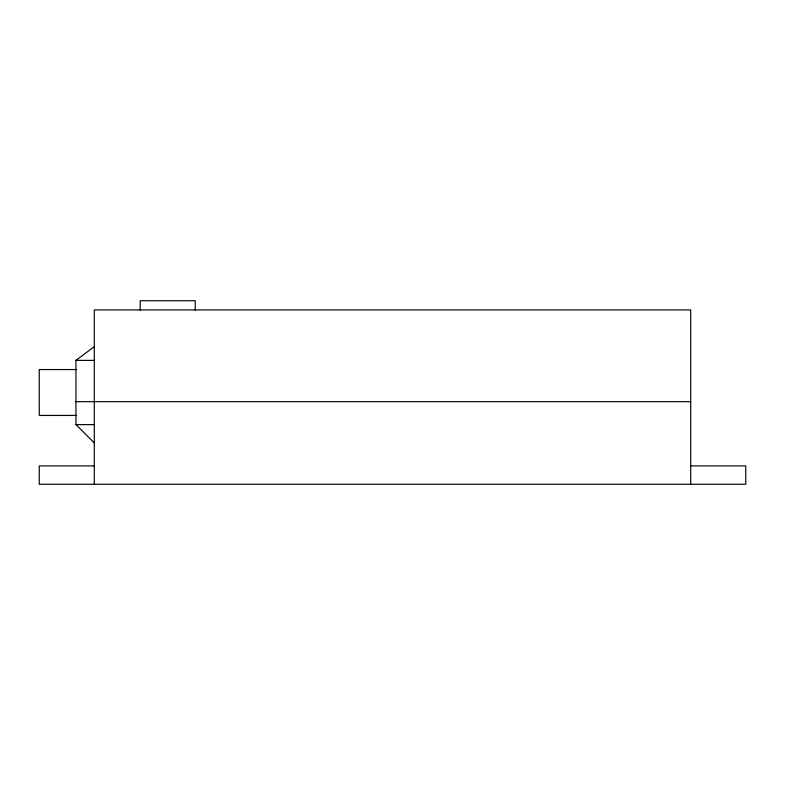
<?xml version="1.0" encoding="UTF-8"?>
<svg xmlns="http://www.w3.org/2000/svg" width="785" height="785" viewBox="0 0 785 785"><rect width="100%" height="100%" fill="white"/><g stroke="black" fill="none" stroke-linecap="round" stroke-linejoin="round"><path stroke-width="1.18" d="M94.298 442.966L75.949 424.616L75.949 360.384L94.298 346.627M75.949 360.384L94.298 360.384M76.675 369.558L39.25 369.558L39.25 415.442L76.675 415.442M75.949 401.675L690.702 401.675M75.949 424.616L94.298 424.616M94.298 465.907L39.25 465.907L39.25 484.257L745.75 484.257L745.75 465.907L690.702 465.907M690.702 484.257L690.702 309.918L94.298 309.918L94.298 484.257M195.23 310.261L195.23 300.743L140.181 300.743L140.181 310.261"/></g></svg>
